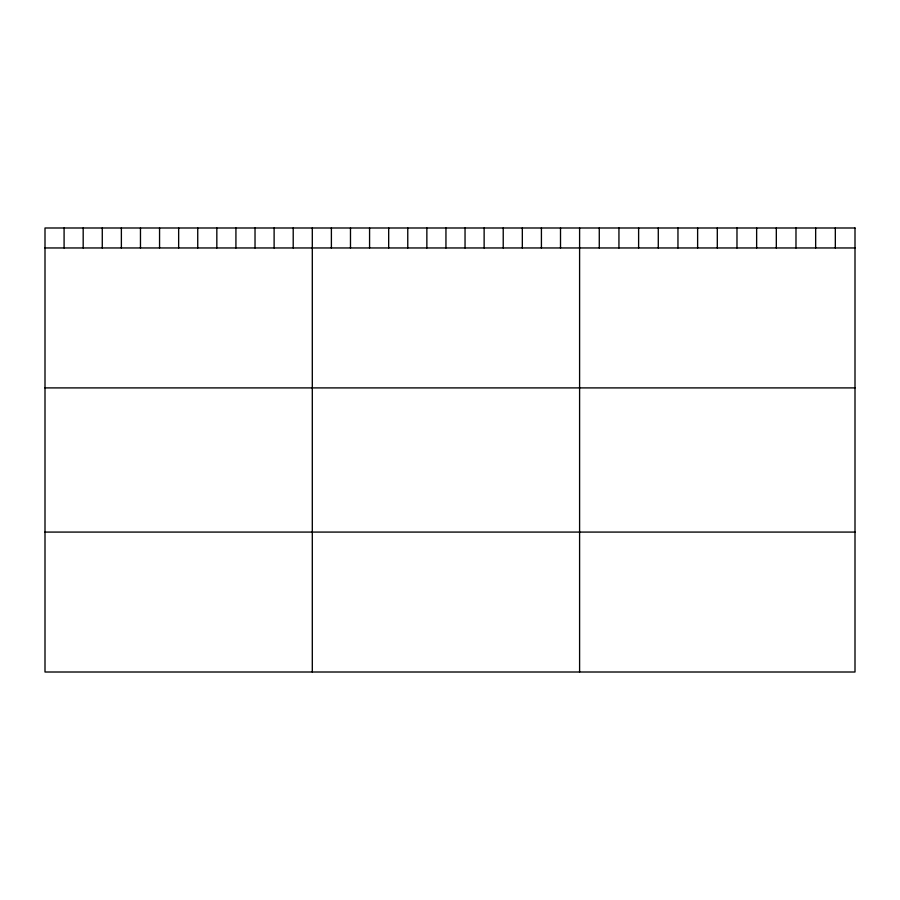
<?xml version="1.0" encoding="UTF-8"?>
<svg xmlns="http://www.w3.org/2000/svg" width="900" height="900" viewBox="0 0 900 900"><rect width="100%" height="100%" fill="white"/><g stroke="black" fill="none" stroke-linecap="round" stroke-linejoin="round"><path stroke-width="1.35" d="M45 247.961L855 247.961M45 387.9L855 387.9M45 532.08L855 532.08M835.324 227.993L835.324 247.961M815.659 227.993L815.659 247.961M795.982 227.993L795.982 247.961M776.317 227.993L776.317 247.961M756.641 227.993L756.641 247.961M736.976 227.993L736.976 247.961M717.3 227.993L717.3 247.961M697.624 227.993L697.624 247.961M677.959 227.993L677.959 247.961M658.283 227.993L658.283 247.961M638.617 227.993L638.617 247.961M618.941 227.993L618.941 247.961M599.276 227.993L599.276 247.961M579.6 227.993L579.6 672.008M560.509 227.993L560.509 247.961M541.418 227.993L541.418 247.961M522.326 227.993L522.326 247.961M503.224 227.993L503.224 247.961M484.132 227.993L484.132 247.961M465.041 227.993L465.041 247.961M445.95 227.993L445.95 247.961M426.859 227.993L426.859 247.961M407.767 227.993L407.767 247.961M388.676 227.993L388.676 247.961M369.574 227.993L369.574 247.961M350.483 227.993L350.483 247.961M331.391 227.993L331.391 247.961M312.3 227.993L312.3 672.008M293.209 227.993L293.209 247.961M274.118 227.993L274.118 247.961M255.026 227.993L255.026 247.961M235.924 227.993L235.924 247.961M216.833 227.993L216.833 247.961M197.741 227.993L197.741 247.961M178.65 227.993L178.65 247.961M159.559 227.993L159.559 247.961M140.468 227.993L140.468 247.961M121.376 227.993L121.376 247.961M102.274 227.993L102.274 247.961M83.183 227.993L83.183 247.961M64.091 227.993L64.091 247.961M855 227.993L45 227.993L45 672.008L855 672.008L855 227.993"/></g></svg>
